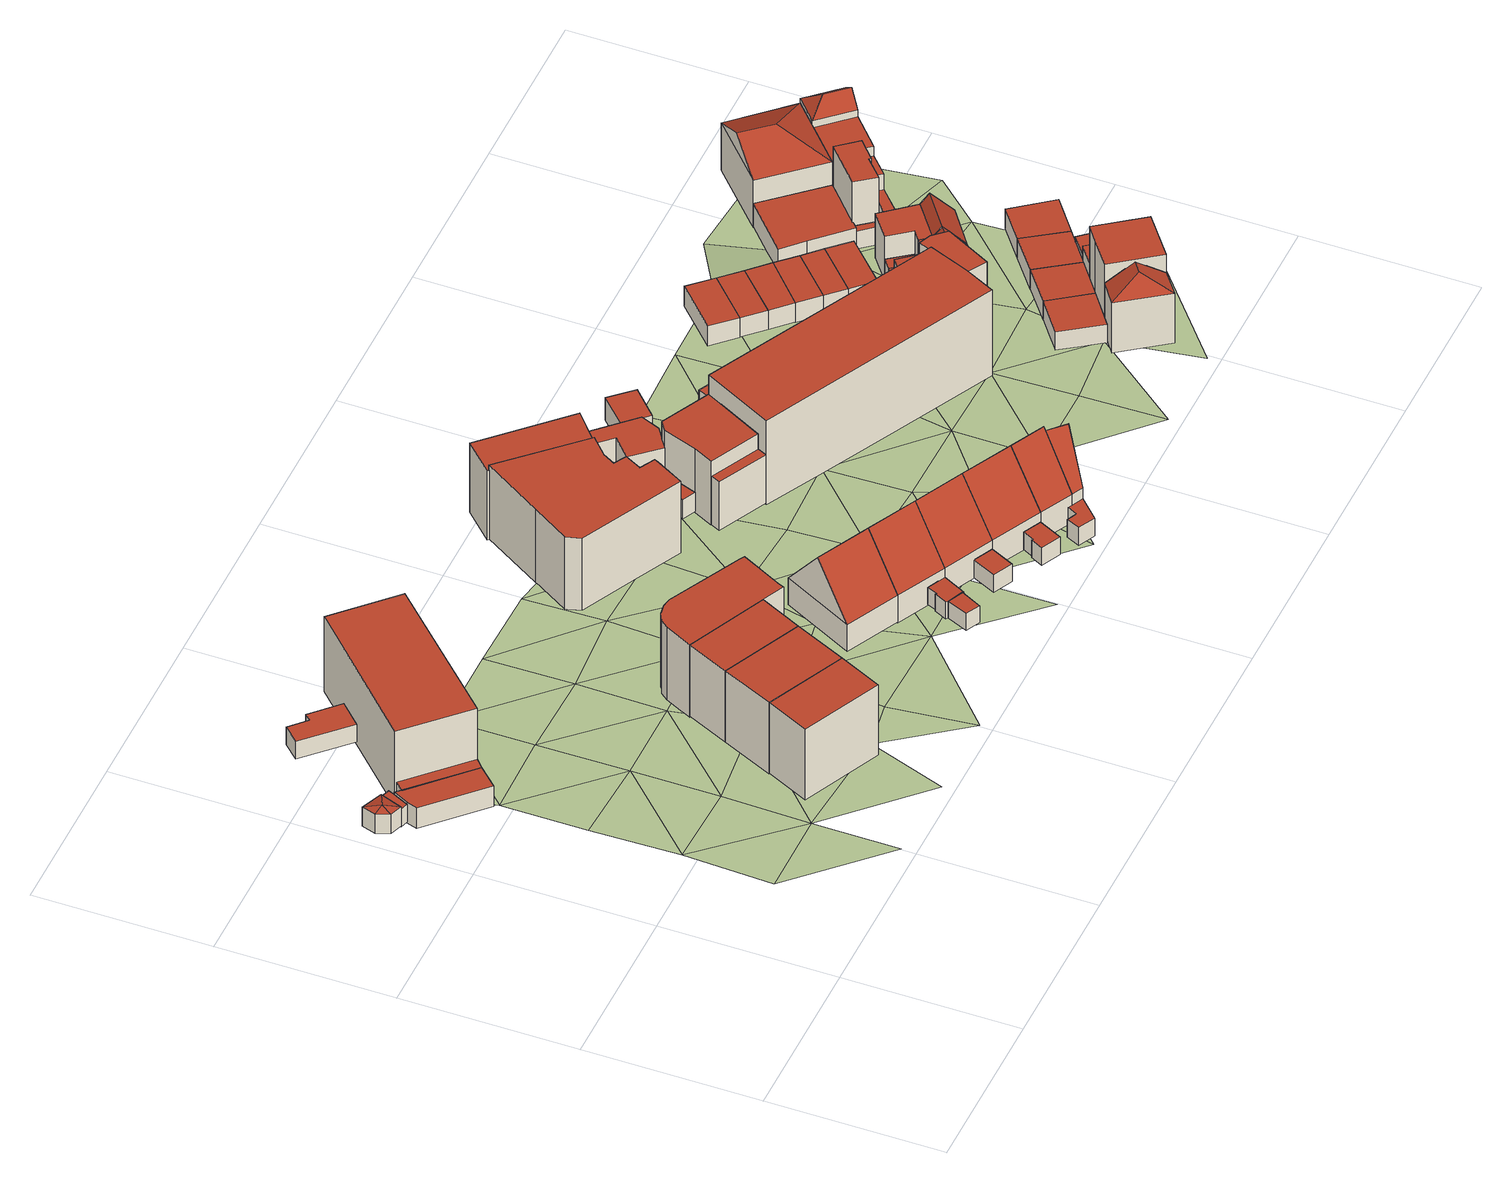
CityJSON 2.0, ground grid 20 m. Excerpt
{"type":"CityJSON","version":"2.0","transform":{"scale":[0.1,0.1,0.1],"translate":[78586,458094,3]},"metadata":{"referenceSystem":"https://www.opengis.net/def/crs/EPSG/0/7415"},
"CityObjects":{
"building1":{"type":"Building","children":["building1-1","building1-2","building1-3","building1-4","building1-5","building1-6"]},
"building1-1":{"type":"BuildingPart","attributes":{"roofType":"1000","RelativeEavesHeight":2.4,"RelativeRidgeHeight":2.4,"AbsoluteEavesHeight":6.86,"AbsoluteRidgeHeight":6.86},"parents":["building1"],"geometry":[{"type":"Solid","lod":"2","boundaries":[[[[0,1,2,3]],[[1,4,5,2]],[[4,6,7,5]],[[6,8,9,7]],[[8,10,11,9]],[[10,0,3,11]],[[10,8,6,4,1,0]],[[3,2,5,7,9,11]]]],"semantics":{"surfaces":[{"type":"WallSurface"},{"type":"RoofSurface","Direction":155.32,"Slope":90},{"type":"GroundSurface"}],"values":[[0,0,0,0,0,0,1,2]]}}]},
"building1-2":{"type":"BuildingPart","attributes":{"roofType":"1000","RelativeEavesHeight":10.19,"RelativeRidgeHeight":10.19,"AbsoluteEavesHeight":14.27,"AbsoluteRidgeHeight":14.27},"parents":["building1"],"geometry":[{"type":"Solid","lod":"2","boundaries":[[[[12,13,14,15]],[[13,16,17,14]],[[16,18,19,17]],[[18,12,15,19]],[[18,16,13,12]],[[15,14,17,19]]]],"semantics":{"surfaces":[{"type":"WallSurface"},{"type":"RoofSurface","Direction":0,"Slope":90},{"type":"GroundSurface"}],"values":[[0,0,0,0,1,2]]}}]},
"building1-3":{"type":"BuildingPart","attributes":{"roofType":"1070","RelativeEavesHeight":2.57,"RelativeRidgeHeight":3.01,"AbsoluteEavesHeight":7.41,"AbsoluteRidgeHeight":7.85},"parents":["building1"],"geometry":[{"type":"Solid","lod":"2","boundaries":[[[[20,21,22,23]],[[21,24,25,22]],[[24,26,27,25]],[[26,28,29,27]],[[28,20,23,29]],[[21,20,30]],[[24,21,30]],[[26,24,30]],[[28,26,30]],[[20,28,30]],[[23,22,25,27,29]]]],"semantics":{"surfaces":[{"type":"WallSurface"},{"type":"RoofSurface","Direction":198.04,"Slope":72.34},{"type":"RoofSurface","Direction":246.57,"Slope":67.33},{"type":"RoofSurface","Direction":289.23,"Slope":70.92},{"type":"RoofSurface","Direction":20.93,"Slope":73.2},{"type":"RoofSurface","Direction":110.12,"Slope":71.94},{"type":"GroundSurface"}],"values":[[0,0,0,0,0,1,2,3,4,5,6]]}}]},
"building1-4":{"type":"BuildingPart","attributes":{"roofType":"1000","RelativeEavesHeight":2.36,"RelativeRidgeHeight":2.36,"AbsoluteEavesHeight":7.11,"AbsoluteRidgeHeight":7.11},"parents":["building1"],"geometry":[{"type":"Solid","lod":"2","boundaries":[[[[31,32,33,34]],[[32,35,36,33]],[[35,37,38,36]],[[37,39,40,38]],[[39,31,34,40]],[[39,37,35,32,31]],[[34,33,36,38,40]]]],"semantics":{"surfaces":[{"type":"WallSurface"},{"type":"RoofSurface","Direction":0,"Slope":90},{"type":"GroundSurface"}],"values":[[0,0,0,0,0,1,2]]}}]},
"building1-5":{"type":"BuildingPart","attributes":{"roofType":"1000","RelativeEavesHeight":2.87,"RelativeRidgeHeight":2.87,"AbsoluteEavesHeight":7.41,"AbsoluteRidgeHeight":7.41},"parents":["building1"],"geometry":[{"type":"Solid","lod":"2","boundaries":[[[[41,42,43,44]],[[42,45,46,43]],[[45,47,48,46]],[[47,41,44,48]],[[47,45,42,41]],[[44,43,46,48]]]],"semantics":{"surfaces":[{"type":"WallSurface"},{"type":"RoofSurface","Direction":0,"Slope":90},{"type":"GroundSurface"}],"values":[[0,0,0,0,1,2]]}}]},
"building1-6":{"type":"BuildingPart","attributes":{"roofType":"1000","RelativeEavesHeight":2.84,"RelativeRidgeHeight":2.84,"AbsoluteEavesHeight":7.41,"AbsoluteRidgeHeight":7.41},"parents":["building1"],"geometry":[{"type":"Solid","lod":"2","boundaries":[[[[49,50,51,52]],[[50,53,54,51]],[[53,55,56,54]],[[55,47,57,56]],[[47,49,52,57]],[[47,55,53,50,49]],[[52,51,54,56,57]]]],"semantics":{"surfaces":[{"type":"WallSurface"},{"type":"RoofSurface","Direction":0,"Slope":90},{"type":"GroundSurface"}],"values":[[0,0,0,0,0,1,2]]}}]},
"building2":{"type":"Building","attributes":{"roofType":"1000","RelativeEavesHeight":9.61,"RelativeRidgeHeight":9.61,"AbsoluteEavesHeight":13.99,"AbsoluteRidgeHeight":13.99},"geometry":[{"type":"Solid","lod":"2","boundaries":[[[[58,59,60,61]],[[59,62,63,60]],[[62,64,65,63]],[[64,58,61,65]],[[64,62,59,58]],[[61,60,63,65]]]],"semantics":{"surfaces":[{"type":"WallSurface"},{"type":"RoofSurface","Direction":0,"Slope":90},{"type":"GroundSurface"}],"values":[[0,0,0,0,1,2]]}}]},
"building3":{"type":"Building","attributes":{"roofType":"1000","RelativeEavesHeight":9.65,"RelativeRidgeHeight":9.65,"AbsoluteEavesHeight":13.99,"AbsoluteRidgeHeight":13.99},"geometry":[{"type":"Solid","lod":"2","boundaries":[[[[64,62,66,67]],[[62,68,69,66]],[[68,70,71,69]],[[70,64,67,71]],[[70,68,62,64]],[[67,66,69,71]]]],"semantics":{"surfaces":[{"type":"WallSurface"},{"type":"RoofSurface","Direction":0,"Slope":90},{"type":"GroundSurface"}],"values":[[0,0,0,0,1,2]]}}]},
"building4":{"type":"Building","attributes":{"roofType":"1000","RelativeEavesHeight":9.74,"RelativeRidgeHeight":9.74,"AbsoluteEavesHeight":13.99,"AbsoluteRidgeHeight":13.99},"geometry":[{"type":"Solid","lod":"2","boundaries":[[[[70,68,69,71]],[[68,72,73,69]],[[72,74,75,73]],[[74,70,71,75]],[[74,72,68,70]],[[71,69,73,75]]]],"semantics":{"surfaces":[{"type":"WallSurface"},{"type":"RoofSurface","Direction":0,"Slope":90},{"type":"GroundSurface"}],"values":[[0,0,0,0,1,2]]}}]},
"building5":{"type":"Building","attributes":{"roofType":"1000","RelativeEavesHeight":9.88,"RelativeRidgeHeight":9.88,"AbsoluteEavesHeight":13.99,"AbsoluteRidgeHeight":13.99},"geometry":[{"type":"Solid","lod":"2","boundaries":[[[[76,77,78,79]],[[77,74,80,78]],[[74,72,81,80]],[[72,82,83,81]],[[82,84,85,83]],[[84,86,87,85]],[[86,88,89,87]],[[88,90,91,89]],[[90,92,93,91]],[[92,94,95,93]],[[94,76,79,95]],[[94,92,90,88,86,84,82,72,74,77,76]],[[79,78,80,81,83,85,87,89,91,93,95]]]],"semantics":{"surfaces":[{"type":"WallSurface"},{"type":"RoofSurface","Direction":0,"Slope":90},{"type":"GroundSurface"}],"values":[[0,0,0,0,0,0,0,0,0,0,0,1,2]]}}]},
"building6":{"type":"Building","attributes":{"roofType":"1030","RelativeEavesHeight":3.64,"RelativeRidgeHeight":9.57,"AbsoluteEavesHeight":7.64,"AbsoluteRidgeHeight":13.56},"geometry":[{"type":"Solid","lod":"2","boundaries":[[[[96,97,98,99]],[[97,100,101,98]],[[100,102,103,101]],[[102,96,99,103]],[[100,97,104]],[[96,102,105]],[[97,96,105,104]],[[102,100,104,105]],[[99,98,101,103]]]],"semantics":{"surfaces":[{"type":"WallSurface"},{"type":"RoofSurface","Direction":206.89,"Slope":37.78},{"type":"RoofSurface","Direction":26.82,"Slope":37.78},{"type":"GroundSurface"}],"values":[[0,0,0,0,0,0,1,2,3]]}}]},
"building7":{"type":"Building","children":["building7-1","building7-2","building7-3"]},
"building7-1":{"type":"BuildingPart","attributes":{"roofType":"1030","RelativeEavesHeight":3.71,"RelativeRidgeHeight":9.63,"AbsoluteEavesHeight":7.64,"AbsoluteRidgeHeight":13.56},"parents":["building7"],"geometry":[{"type":"Solid","lod":"2","boundaries":[[[[106,96,107,108]],[[96,102,109,107]],[[102,110,111,109]],[[110,106,108,111]],[[102,96,105]],[[106,110,112]],[[96,106,112,105]],[[110,102,105,112]],[[108,107,109,111]]]],"semantics":{"surfaces":[{"type":"WallSurface"},{"type":"RoofSurface","Direction":206.89,"Slope":37.84},{"type":"RoofSurface","Direction":26.81,"Slope":37.84},{"type":"GroundSurface"}],"values":[[0,0,0,0,0,0,1,2,3]]}}]},
"building7-2":{"type":"BuildingPart","attributes":{"roofType":"1000","RelativeEavesHeight":2.31,"RelativeRidgeHeight":2.31,"AbsoluteEavesHeight":6.4,"AbsoluteRidgeHeight":6.4},"parents":["building7"],"geometry":[{"type":"Solid","lod":"2","boundaries":[[[[113,114,115,116]],[[114,117,118,115]],[[117,119,120,118]],[[119,121,122,120]],[[121,123,124,122]],[[123,125,126,124]],[[125,113,116,126]],[[125,123,121,119,117,114,113]],[[116,115,118,120,122,124,126]]]],"semantics":{"surfaces":[{"type":"WallSurface"},{"type":"RoofSurface","Direction":0,"Slope":90},{"type":"GroundSurface"}],"values":[[0,0,0,0,0,0,0,1,2]]}}]},
"building7-3":{"type":"BuildingPart","attributes":{"roofType":"1000","RelativeEavesHeight":2.27,"RelativeRidgeHeight":2.27,"AbsoluteEavesHeight":6.37,"AbsoluteRidgeHeight":6.37},"parents":["building7"],"geometry":[{"type":"Solid","lod":"2","boundaries":[[[[127,128,129,130]],[[128,131,132,129]],[[131,117,118,132]],[[117,127,130,118]],[[117,131,128,127]],[[130,129,132,118]]]],"semantics":{"surfaces":[{"type":"WallSurface"},{"type":"RoofSurface","Direction":0,"Slope":90},{"type":"GroundSurface"}],"values":[[0,0,0,0,1,2]]}}]},
"building8":{"type":"Building","children":["building8-1","building8-2"]},
"building8-1":{"type":"BuildingPart","attributes":{"roofType":"1000","RelativeEavesHeight":3,"RelativeRidgeHeight":3,"AbsoluteEavesHeight":7.02,"AbsoluteRidgeHeight":7.02},"parents":["building8"],"geometry":[{"type":"Solid","lod":"2","boundaries":[[[[133,134,135,136]],[[134,137,138,135]],[[137,139,140,138]],[[139,141,142,140]],[[141,143,144,142]],[[143,133,136,144]],[[143,141,139,137,134,133]],[[136,135,138,140,142,144]]]],"semantics":{"surfaces":[{"type":"WallSurface"},{"type":"RoofSurface","Direction":0,"Slope":90},{"type":"GroundSurface"}],"values":[[0,0,0,0,0,0,1,2]]}}]},
"building8-2":{"type":"BuildingPart","attributes":{"roofType":"1000","RelativeEavesHeight":10.02,"RelativeRidgeHeight":10.02,"AbsoluteEavesHeight":13.62,"AbsoluteRidgeHeight":13.62},"parents":["building8"],"geometry":[{"type":"Solid","lod":"2","boundaries":[[[[145,146,147,148]],[[146,149,150,147]],[[149,151,152,150]],[[151,153,154,152]],[[153,155,156,154]],[[155,157,158,156]],[[157,159,160,158]],[[159,161,162,160]],[[161,163,164,162]],[[163,165,166,164]],[[165,167,168,166]],[[167,145,148,168]],[[167,165,163,161,159,157,155,153,151,149,146,145]],[[148,147,150,152,154,156,158,160,162,164,166,168]]]],"semantics":{"surfaces":[{"type":"WallSurface"},{"type":"RoofSurface","Direction":180,"Slope":90},{"type":"GroundSurface"}],"values":[[0,0,0,0,0,0,0,0,0,0,0,0,1,2]]}}]},
"building9":{"type":"Building","children":["building9-1","building9-2"]},
"building9-1":{"type":"BuildingPart","attributes":{"roofType":"1000","RelativeEavesHeight":2.36,"RelativeRidgeHeight":2.36,"AbsoluteEavesHeight":6.38,"AbsoluteRidgeHeight":6.38},"parents":["building9"],"geometry":[{"type":"Solid","lod":"2","boundaries":[[[[169,170,171,172]],[[170,173,174,171]],[[173,175,176,174]],[[175,169,172,176]],[[175,173,170,169]],[[172,171,174,176]]]],"semantics":{"surfaces":[{"type":"WallSurface"},{"type":"RoofSurface","Direction":0,"Slope":90},{"type":"GroundSurface"}],"values":[[0,0,0,0,1,2]]}}]},
"building9-2":{"type":"BuildingPart","attributes":{"roofType":"1030","RelativeEavesHeight":3.75,"RelativeRidgeHeight":9.67,"AbsoluteEavesHeight":7.64,"AbsoluteRidgeHeight":13.56},"parents":["building9"],"geometry":[{"type":"Solid","lod":"2","boundaries":[[[[110,177,178,111]],[[177,179,180,178]],[[179,106,108,180]],[[106,110,111,108]],[[179,177,181]],[[110,106,112]],[[177,110,112,181]],[[106,179,181,112]],[[111,178,180,108]]]],"semantics":{"surfaces":[{"type":"WallSurface"},{"type":"RoofSurface","Direction":26.54,"Slope":37.71},{"type":"RoofSurface","Direction":206.11,"Slope":37.69},{"type":"GroundSurface"}],"values":[[0,0,0,0,0,0,1,2,3]]}}]},
"building10":{"type":"Building","children":["building10-1","building10-2"]},
"building10-1":{"type":"BuildingPart","attributes":{"roofType":"1000","RelativeEavesHeight":2.38,"RelativeRidgeHeight":2.38,"AbsoluteEavesHeight":6.28,"AbsoluteRidgeHeight":6.28},"parents":["building10"],"geometry":[{"type":"Solid","lod":"2","boundaries":[[[[182,183,184,185]],[[183,186,187,184]],[[186,188,189,187]],[[188,190,191,189]],[[190,192,193,191]],[[192,182,185,193]],[[192,190,188,186,183,182]],[[185,184,187,189,191,193]]]],"semantics":{"surfaces":[{"type":"WallSurface"},{"type":"RoofSurface","Direction":0,"Slope":90},{"type":"GroundSurface"}],"values":[[0,0,0,0,0,0,1,2]]}}]},
"building10-2":{"type":"BuildingPart","attributes":{"roofType":"1030","RelativeEavesHeight":3.79,"RelativeRidgeHeight":9.72,"AbsoluteEavesHeight":7.64,"AbsoluteRidgeHeight":13.56},"parents":["building10"],"geometry":[{"type":"Solid","lod":"2","boundaries":[[[[194,179,195,196]],[[179,177,197,195]],[[177,198,199,197]],[[198,194,196,199]],[[177,179,181]],[[194,198,200]],[[179,194,200,181]],[[198,177,181,200]],[[196,195,197,199]]]],"semantics":{"surfaces":[{"type":"WallSurface"},{"type":"RoofSurface","Direction":206.89,"Slope":37.73},{"type":"RoofSurface","Direction":26.87,"Slope":37.62},{"type":"GroundSurface"}],"values":[[0,0,0,0,0,0,1,2,3]]}}]},
"building11":{"type":"Building","children":["building11-1","building11-2"]},
"building11-1":{"type":"BuildingPart","attributes":{"roofType":"1000","RelativeEavesHeight":6.39,"RelativeRidgeHeight":6.39,"AbsoluteEavesHeight":10.07,"AbsoluteRidgeHeight":10.07},"parents":["building11"],"geometry":[{"type":"Solid","lod":"2","boundaries":[[[[201,202,203,204]],[[202,205,206,203]],[[205,207,208,206]],[[207,209,210,208]],[[209,211,212,210]],[[211,213,214,212]],[[213,201,204,214]],[[213,211,209,207,205,202,201]],[[204,203,206,208,210,212,214]]]],"semantics":{"surfaces":[{"type":"WallSurface"},{"type":"RoofSurface","Direction":0,"Slope":90},{"type":"GroundSurface"}],"values":[[0,0,0,0,0,0,0,1,2]]}}]},
"building11-2":{"type":"BuildingPart","attributes":{"roofType":"1000","RelativeEavesHeight":9.42,"RelativeRidgeHeight":9.42,"AbsoluteEavesHeight":12.87,"AbsoluteRidgeHeight":12.87},"parents":["building11"],"geometry":[{"type":"Solid","lod":"2","boundaries":[[[[215,216,217,218]],[[216,219,220,217]],[[219,221,222,220]],[[221,215,218,222]],[[221,219,216,215]],[[218,217,220,222]]]],"semantics":{"surfaces":[{"type":"WallSurface"},{"type":"RoofSurface","Direction":0,"Slope":90},{"type":"GroundSurface"}],"values":[[0,0,0,0,1,2]]}}]},
"building12":{"type":"Building","children":["building12-1","building12-2","building12-3"]},
"building12-1":{"type":"BuildingPart","attributes":{"roofType":"1030","RelativeEavesHeight":3.9,"RelativeRidgeHeight":9.32,"AbsoluteEavesHeight":7.64,"AbsoluteRidgeHeight":13.06},"parents":["building12"],"geometry":[{"type":"Solid","lod":"2","boundaries":[[[[223,224,225,226]],[[224,227,228,225]],[[227,229,230,228]],[[229,223,226,230]],[[227,224,231]],[[223,229,232]],[[224,223,232,231]],[[229,227,231,232]],[[226,225,228,230]]]],"semantics":{"surfaces":[{"type":"WallSurface"},{"type":"RoofSurface","Direction":43.74,"Slope":37.12},{"type":"RoofSurface","Direction":215.82,"Slope":37.32},{"type":"GroundSurface"}],"values":[[0,0,0,0,0,0,1,2,3]]}}]},
"building12-2":{"type":"BuildingPart","attributes":{"roofType":"1030","RelativeEavesHeight":3.86,"RelativeRidgeHeight":9.78,"AbsoluteEavesHeight":7.64,"AbsoluteRidgeHeight":13.56},"parents":["building12"],"geometry":[{"type":"Solid","lod":"2","boundaries":[[[[229,194,196,233]],[[194,198,199,196]],[[198,234,235,199]],[[234,229,233,235]],[[198,194,200]],[[229,234,236]],[[194,229,236,200]],[[234,198,200,236]],[[233,196,199,235]]]],"semantics":{"surfaces":[{"type":"WallSurface"},{"type":"RoofSurface","Direction":206.83,"Slope":37.69},{"type":"RoofSurface","Direction":26.79,"Slope":37.69},{"type":"GroundSurface"}],"values":[[0,0,0,0,0,0,1,2,3]]}}]},
"building12-3":{"type":"BuildingPart","attributes":{"roofType":"1000","RelativeEavesHeight":2.37,"RelativeRidgeHeight":2.37,"AbsoluteEavesHeight":6.19,"AbsoluteRidgeHeight":6.19},"parents":["building12"],"geometry":[{"type":"Solid","lod":"2","boundaries":[[[[237,238,239,240]],[[238,241,242,239]],[[241,243,244,242]],[[243,245,246,244]],[[245,247,248,246]],[[247,237,240,248]],[[247,245,243,241,238,237]],[[240,239,242,244,246,248]]]],"semantics":{"surfaces":[{"type":"WallSurface"},{"type":"RoofSurface","Direction":0,"Slope":90},{"type":"GroundSurface"}],"values":[[0,0,0,0,0,0,1,2]]}}]},
"building13":{"type":"Building","attributes":{"roofType":"1000","RelativeEavesHeight":3.17,"RelativeRidgeHeight":3.17,"AbsoluteEavesHeight":6.84,"AbsoluteRidgeHeight":6.84},"geometry":[{"type":"Solid","lod":"2","boundaries":[[[[249,250,251,252]],[[250,253,254,251]],[[253,255,256,254]],[[255,249,252,256]],[[255,253,250,249]],[[252,251,254,256]]]],"semantics":{"surfaces":[{"type":"WallSurface"},{"type":"RoofSurface","Direction":0,"Slope":90},{"type":"GroundSurface"}],"values":[[0,0,0,0,1,2]]}}]},
"building14":{"type":"Building","children":["building14-1","building14-2","building14-3","building14-4","building14-5","building14-6","building14-7"]},
"building14-1":{"type":"BuildingPart","attributes":{"roofType":"1000","RelativeEavesHeight":11.57,"RelativeRidgeHeight":11.57,"AbsoluteEavesHeight":15.12,"AbsoluteRidgeHeight":15.12},"parents":["building14"],"geometry":[{"type":"Solid","lod":"2","boundaries":[[[[257,258,259,260]],[[258,261,262,259]],[[261,263,264,262]],[[263,265,266,264]],[[265,257,260,266]],[[265,263,261,258,257]],[[260,259,262,264,266]]]],"semantics":{"surfaces":[{"type":"WallSurface"},{"type":"RoofSurface","Direction":0,"Slope":90},{"type":"GroundSurface"}],"values":[[0,0,0,0,0,1,2]]}}]},
"building14-2":{"type":"BuildingPart","attributes":{"roofType":"1000","RelativeEavesHeight":8.57,"RelativeRidgeHeight":8.57,"AbsoluteEavesHeight":12.12,"AbsoluteRidgeHeight":12.12},"parents":["building14"],"geometry":[{"type":"Solid","lod":"2","boundaries":[[[[267,268,269,270]],[[268,271,272,269]],[[271,273,260,272]],[[273,274,266,260]],[[274,267,270,266]],[[274,273,271,268,267]],[[270,269,272,260,266]]]],"semantics":{"surfaces":[{"type":"WallSurface"},{"type":"RoofSurface","Direction":0,"Slope":90},{"type":"GroundSurface"}],"values":[[0,0,0,0,0,1,2]]}}]},
"building14-3":{"type":"BuildingPart","attributes":{"roofType":"1000","RelativeEavesHeight":11.29,"RelativeRidgeHeight":11.29,"AbsoluteEavesHeight":14.71,"AbsoluteRidgeHeight":14.71},"parents":["building14"],"geometry":[{"type":"Solid","lod":"2","boundaries":[[[[275,276,277,278]],[[276,279,280,277]],[[279,281,282,280]],[[281,283,284,282]],[[283,275,278,284]],[[283,281,279,276,275]],[[278,277,280,282,284]]]],"semantics":{"surfaces":[{"type":"WallSurface"},{"type":"RoofSurface","Direction":0,"Slope":90},{"type":"GroundSurface"}],"values":[[0,0,0,0,0,1,2]]}}]},
"building14-4":{"type":"BuildingPart","attributes":{"roofType":"1000","RelativeEavesHeight":2.65,"RelativeRidgeHeight":2.65,"AbsoluteEavesHeight":6.62,"AbsoluteRidgeHeight":6.62},"parents":["building14"],"geometry":[{"type":"Solid","lod":"2","boundaries":[[[[285,286,287,288]],[[286,289,290,287]],[[289,291,292,290]],[[291,293,294,292]],[[293,295,296,294]],[[295,285,288,296]],[[295,293,291,289,286,285]],[[288,287,290,292,294,296]]]],"semantics":{"surfaces":[{"type":"WallSurface"},{"type":"RoofSurface","Direction":0,"Slope":90},{"type":"GroundSurface"}],"values":[[0,0,0,0,0,0,1,2]]}}]},
"building14-5":{"type":"BuildingPart","attributes":{"roofType":"1000","RelativeEavesHeight":8.67,"RelativeRidgeHeight":8.67,"AbsoluteEavesHeight":12.52,"AbsoluteRidgeHeight":12.52},"parents":["building14"],"geometry":[{"type":"Solid","lod":"2","boundaries":[[[[297,298,299,300]],[[298,301,302,299]],[[301,303,304,302]],[[303,305,306,304]],[[305,307,308,306]],[[307,297,300,308]],[[307,305,303,301,298,297]],[[300,299,302,304,306,308]]]],"semantics":{"surfaces":[{"type":"WallSurface"},{"type":"RoofSurface","Direction":0,"Slope":90},{"type":"GroundSurface"}],"values":[[0,0,0,0,0,0,1,2]]}}]},
"building14-6":{"type":"BuildingPart","attributes":{"roofType":"1000","RelativeEavesHeight":2.85,"RelativeRidgeHeight":2.85,"AbsoluteEavesHeight":6.62,"AbsoluteRidgeHeight":6.62},"parents":["building14"],"geometry":[{"type":"Solid","lod":"2","boundaries":[[[[309,310,311,312]],[[310,313,300,311]],[[313,314,308,300]],[[314,309,312,308]],[[314,313,310,309]],[[312,311,300,308]]]],"semantics":{"surfaces":[{"type":"WallSurface"},{"type":"RoofSurface","Direction":0,"Slope":90},{"type":"GroundSurface"}],"values":[[0,0,0,0,1,2]]}}]},
"building14-7":{"type":"BuildingPart","attributes":{"roofType":"1000","RelativeEavesHeight":6.59,"RelativeRidgeHeight":6.59,"AbsoluteEavesHeight":10.52,"AbsoluteRidgeHeight":10.52},"parents":["building14"],"geometry":[{"type":"Solid","lod":"2","boundaries":[[[[315,316,317,318]],[[316,319,320,317]],[[319,321,322,320]],[[321,315,318,322]],[[321,319,316,315]],[[318,317,320,322]]]],"semantics":{"surfaces":[{"type":"WallSurface"},{"type":"RoofSurface","Direction":0,"Slope":90},{"type":"GroundSurface"}],"values":[[0,0,0,0,1,2]]}}]},
"building15":{"type":"Building","attributes":{"roofType":"1000","RelativeEavesHeight":2.64,"RelativeRidgeHeight":2.64,"AbsoluteEavesHeight":6.28,"AbsoluteRidgeHeight":6.28},"geometry":[{"type":"Solid","lod":"2","boundaries":[[[[323,324,325,326]],[[324,327,328,325]],[[327,329,330,328]],[[329,323,326,330]],[[329,327,324,323]],[[326,325,328,330]]]],"semantics":{"surfaces":[{"type":"WallSurface"},{"type":"RoofSurface","Direction":0,"Slope":90},{"type":"GroundSurface"}],"values":[[0,0,0,0,1,2]]}}]},
"building16":{"type":"Building","attributes":{"roofType":"1000","RelativeEavesHeight":2.56,"RelativeRidgeHeight":2.56,"AbsoluteEavesHeight":6.28,"AbsoluteRidgeHeight":6.28},"geometry":[{"type":"Solid","lod":"2","boundaries":[[[[331,323,332,333]],[[323,329,334,332]],[[329,335,336,334]],[[335,331,333,336]],[[335,329,323,331]],[[333,332,334,336]]]],"semantics":{"surfaces":[{"type":"WallSurface"},{"type":"RoofSurface","Direction":0,"Slope":90},{"type":"GroundSurface"}],"values":[[0,0,0,0,1,2]]}}]},
"building17":{"type":"Building","attributes":{"roofType":"1000","RelativeEavesHeight":2.51,"RelativeRidgeHeight":2.51,"AbsoluteEavesHeight":6.03,"AbsoluteRidgeHeight":6.03},"geometry":[{"type":"Solid","lod":"2","boundaries":[[[[337,338,339,340]],[[338,341,342,339]],[[341,343,344,342]],[[343,337,340,344]],[[343,341,338,337]],[[340,339,342,344]]]],"semantics":{"surfaces":[{"type":"WallSurface"},{"type":"RoofSurface","Direction":0,"Slope":90},{"type":"GroundSurface"}],"values":[[0,0,0,0,1,2]]}}]},
"building18":{"type":"Building","attributes":{"roofType":"1000","RelativeEavesHeight":2.58,"RelativeRidgeHeight":2.58,"AbsoluteEavesHeight":6.28,"AbsoluteRidgeHeight":6.28},"geometry":[{"type":"Solid","lod":"2","boundaries":[[[[345,331,333,346]],[[331,335,336,333]],[[335,347,348,336]],[[347,345,346,348]],[[347,335,331,345]],[[346,333,336,348]]]],"semantics":{"surfaces":[{"type":"WallSurface"},{"type":"RoofSurface","Direction":0,"Slope":90},{"type":"GroundSurface"}],"values":[[0,0,0,0,1,2]]}}]},
"building19":{"type":"Building","attributes":{"roofType":"1000","RelativeEavesHeight":2.63,"RelativeRidgeHeight":2.63,"AbsoluteEavesHeight":6.28,"AbsoluteRidgeHeight":6.28},"geometry":[{"type":"Solid","lod":"2","boundaries":[[[[349,345,350,351]],[[345,347,352,350]],[[347,353,354,352]],[[353,349,351,354]],[[353,347,345,349]],[[351,350,352,354]]]],"semantics":{"surfaces":[{"type":"WallSurface"},{"type":"RoofSurface","Direction":0,"Slope":90},{"type":"GroundSurface"}],"values":[[0,0,0,0,1,2]]}}]},
"building20":{"type":"Building","attributes":{"roofType":"1000","RelativeEavesHeight":2.71,"RelativeRidgeHeight":2.71,"AbsoluteEavesHeight":6.28,"AbsoluteRidgeHeight":6.28},"geometry":[{"type":"Solid","lod":"2","boundaries":[[[[355,349,351,356]],[[349,353,354,351]],[[353,357,358,354]],[[357,355,356,358]],[[357,353,349,355]],[[356,351,354,358]]]],"semantics":{"surfaces":[{"type":"WallSurface"},{"type":"RoofSurface","Direction":0,"Slope":90},{"type":"GroundSurface"}],"values":[[0,0,0,0,1,2]]}}]},
"building21":{"type":"Building","children":["building21-1","building21-2","building21-3"]},
"building21-1":{"type":"BuildingPart","attributes":{"roofType":"1000","RelativeEavesHeight":6.08,"RelativeRidgeHeight":6.08,"AbsoluteEavesHeight":9.43,"AbsoluteRidgeHeight":9.43},"parents":["building21"],"geometry":[{"type":"Solid","lod":"2","boundaries":[[[[359,360,361,362]],[[360,363,364,361]],[[363,365,366,364]],[[365,367,368,366]],[[367,369,370,368]],[[369,359,362,370]],[[369,367,365,363,360,359]],[[362,361,364,366,368,370]]]],"semantics":{"surfaces":[{"type":"WallSurface"},{"type":"RoofSurface","Direction":0,"Slope":90},{"type":"GroundSurface"}],"values":[[0,0,0,0,0,0,1,2]]}}]},
"building21-2":{"type":"BuildingPart","attributes":{"roofType":"1030","RelativeEavesHeight":5.15,"RelativeRidgeHeight":7.29,"AbsoluteEavesHeight":8.49,"AbsoluteRidgeHeight":10.64},"parents":["building21"],"geometry":[{"type":"Solid","lod":"2","boundaries":[[[[365,363,364,366]],[[363,371,372,364]],[[371,373,374,372]],[[373,365,366,374]],[[371,363,375]],[[365,373,376]],[[363,365,376,375]],[[373,371,375,376]],[[366,364,372,374]]]],"semantics":{"surfaces":[{"type":"WallSurface"},{"type":"RoofSurface","Direction":321.86,"Slope":39.83},{"type":"RoofSurface","Direction":141.36,"Slope":40.23},{"type":"GroundSurface"}],"values":[[0,0,0,0,0,0,1,2,3]]}}]},
"building21-3":{"type":"BuildingPart","attributes":{"roofType":"1000","RelativeEavesHeight":2.97,"RelativeRidgeHeight":2.97,"AbsoluteEavesHeight":6.33,"AbsoluteRidgeHeight":6.33},"parents":["building21"],"geometry":[{"type":"Solid","lod":"2","boundaries":[[[[377,378,379,380]],[[378,381,382,379]],[[381,383,384,382]],[[383,377,380,384]],[[383,381,378,377]],[[380,379,382,384]]]],"semantics":{"surfaces":[{"type":"WallSurface"},{"type":"RoofSurface","Direction":0,"Slope":90},{"type":"GroundSurface"}],"values":[[0,0,0,0,1,2]]}}]},
"building22":{"type":"Building","attributes":{"roofType":"1000","RelativeEavesHeight":2.8,"RelativeRidgeHeight":2.8,"AbsoluteEavesHeight":6.28,"AbsoluteRidgeHeight":6.28},"geometry":[{"type":"Solid","lod":"2","boundaries":[[[[385,355,386,387]],[[355,357,388,386]],[[357,389,390,388]],[[389,385,387,390]],[[389,357,355,385]],[[387,386,388,390]]]],"semantics":{"surfaces":[{"type":"WallSurface"},{"type":"RoofSurface","Direction":0,"Slope":90},{"type":"GroundSurface"}],"values":[[0,0,0,0,1,2]]}}]},
"building23":{"type":"Building","attributes":{"roofType":"1000","RelativeEavesHeight":2.63,"RelativeRidgeHeight":2.63,"AbsoluteEavesHeight":6.03,"AbsoluteRidgeHeight":6.03},"geometry":[{"type":"Solid","lod":"2","boundaries":[[[[391,337,392,393]],[[337,343,394,392]],[[343,395,396,394]],[[395,391,393,396]],[[395,343,337,391]],[[393,392,394,396]]]],"semantics":{"surfaces":[{"type":"WallSurface"},{"type":"RoofSurface","Direction":0,"Slope":90},{"type":"GroundSurface"}],"values":[[0,0,0,0,1,2]]}}]},
"building24":{"type":"Building","children":["building24-1","building24-2","building24-3","building24-4"]},
"building24-1":{"type":"BuildingPart","attributes":{"roofType":"1130","RelativeEavesHeight":6.74,"RelativeRidgeHeight":8.94,"AbsoluteEavesHeight":10.46,"AbsoluteRidgeHeight":12.65},"parents":["building24"],"geometry":[{"type":"Solid","lod":"2","boundaries":[[[[397,398,399,400]],[[398,401,402,399]],[[401,403,404,402]],[[403,397,400,404]],[[401,398,405]],[[397,403,406]],[[398,397,406,405]],[[403,401,405,406]],[[400,399,402,404]]]],"semantics":{"surfaces":[{"type":"WallSurface"},{"type":"RoofSurface","Direction":234.4,"Slope":35.98},{"type":"RoofSurface","Direction":142.5,"Slope":55.71},{"type":"RoofSurface","Direction":323.41,"Slope":55.71},{"type":"GroundSurface"}],"values":[[0,0,0,0,1,0,2,3,4]]}}]},
"building24-2":{"type":"BuildingPart","attributes":{"roofType":"1000","RelativeEavesHeight":4.38,"RelativeRidgeHeight":4.38,"AbsoluteEavesHeight":7.86,"AbsoluteRidgeHeight":7.86},"parents":["building24"],"geometry":[{"type":"Solid","lod":"2","boundaries":[[[[407,408,409,410]],[[408,411,412,409]],[[411,413,414,412]],[[413,415,416,414]],[[415,407,410,416]],[[415,413,411,408,407]],[[410,409,412,414,416]]]],"semantics":{"surfaces":[{"type":"WallSurface"},{"type":"RoofSurface","Direction":0,"Slope":90},{"type":"GroundSurface"}],"values":[[0,0,0,0,0,1,2]]}}]},
"building24-3":{"type":"BuildingPart","attributes":{"roofType":"1000","RelativeEavesHeight":3.29,"RelativeRidgeHeight":3.29,"AbsoluteEavesHeight":6.69,"AbsoluteRidgeHeight":6.69},"parents":["building24"],"geometry":[{"type":"Solid","lod":"2","boundaries":[[[[417,418,419,420]],[[418,421,422,419]],[[421,423,424,422]],[[423,425,426,424]],[[425,427,428,426]],[[427,417,420,428]],[[427,425,423,421,418,417]],[[420,419,422,424,426,428]]]],"semantics":{"surfaces":[{"type":"WallSurface"},{"type":"RoofSurface","Direction":0,"Slope":90},{"type":"GroundSurface"}],"values":[[0,0,0,0,0,0,1,2]]}}]},
"building24-4":{"type":"BuildingPart","attributes":{"roofType":"1000","RelativeEavesHeight":9.4,"RelativeRidgeHeight":9.4,"AbsoluteEavesHeight":12.96,"AbsoluteRidgeHeight":12.96},"parents":["building24"],"geometry":[{"type":"Solid","lod":"2","boundaries":[[[[429,430,431,432]],[[430,433,434,431]],[[433,435,436,434]],[[435,437,438,436]],[[437,429,432,438]],[[437,435,433,430,429]],[[432,431,434,436,438]]]],"semantics":{"surfaces":[{"type":"WallSurface"},{"type":"RoofSurface","Direction":0,"Slope":90},{"type":"GroundSurface"}],"values":[[0,0,0,0,0,1,2]]}}]},
"building25":{"type":"Building","children":["building25-1","building25-2","building25-3"]},
"building25-1":{"type":"BuildingPart","attributes":{"roofType":"1000","RelativeEavesHeight":2.97,"RelativeRidgeHeight":2.97,"AbsoluteEavesHeight":6.33,"AbsoluteRidgeHeight":6.33},"parents":["building25"],"geometry":[{"type":"Solid","lod":"2","boundaries":[[[[377,439,440,380]],[[439,441,442,440]],[[441,378,379,442]],[[378,377,380,379]],[[378,441,439,377]],[[380,440,442,379]]]],"semantics":{"surfaces":[{"type":"WallSurface"},{"type":"RoofSurface","Direction":0,"Slope":90},{"type":"GroundSurface"}],"values":[[0,0,0,0,1,2]]}}]},
"building25-2":{"type":"BuildingPart","attributes":{"roofType":"1030","RelativeEavesHeight":5.2,"RelativeRidgeHeight":7.34,"AbsoluteEavesHeight":8.49,"AbsoluteRidgeHeight":10.64},"parents":["building25"],"geometry":[{"type":"Solid","lod":"2","boundaries":[[[[443,371,372,444]],[[371,363,364,372]],[[363,445,446,364]],[[445,443,444,446]],[[363,371,375]],[[443,445,447]],[[371,443,447,375]],[[445,363,375,447]],[[444,372,364,446]]]],"semantics":{"surfaces":[{"type":"WallSurface"},{"type":"RoofSurface","Direction":143,"Slope":40.3},{"type":"RoofSurface","Direction":322.42,"Slope":39.8},{"type":"GroundSurface"}],"values":[[0,0,0,0,0,0,1,2,3]]}}]},
"building25-3":{"type":"BuildingPart","attributes":{"roofType":"1000","RelativeEavesHeight":6.08,"RelativeRidgeHeight":6.08,"AbsoluteEavesHeight":9.43,"AbsoluteRidgeHeight":9.43},"parents":["building25"],"geometry":[{"type":"Solid","lod":"2","boundaries":[[[[448,449,450,451]],[[449,452,453,450]],[[452,445,446,453]],[[445,363,364,446]],[[363,360,361,364]],[[360,448,451,361]],[[360,363,445,452,449,448]],[[451,450,453,446,364,361]]]],"semantics":{"surfaces":[{"type":"WallSurface"},{"type":"RoofSurface","Direction":0,"Slope":90},{"type":"GroundSurface"}],"values":[[0,0,0,0,0,0,1,2]]}}]},
"building26":{"type":"Building","attributes":{"roofType":"1000","RelativeEavesHeight":2.69,"RelativeRidgeHeight":2.69,"AbsoluteEavesHeight":6.03,"AbsoluteRidgeHeight":6.03},"geometry":[{"type":"Solid","lod":"2","boundaries":[[[[391,395,454,455]],[[395,456,457,454]],[[456,458,459,457]],[[458,391,455,459]],[[458,456,395,391]],[[455,454,457,459]]]],"semantics":{"surfaces":[{"type":"WallSurface"},{"type":"RoofSurface","Direction":0,"Slope":90},{"type":"GroundSurface"}],"values":[[0,0,0,0,1,2]]}}]},
"building27":{"type":"Building","attributes":{"roofType":"1000","RelativeEavesHeight":2.74,"RelativeRidgeHeight":2.74,"AbsoluteEavesHeight":6.03,"AbsoluteRidgeHeight":6.03},"geometry":[{"type":"Solid","lod":"2","boundaries":[[[[460,458,459,461]],[[458,456,457,459]],[[456,462,463,457]],[[462,460,461,463]],[[462,456,458,460]],[[461,459,457,463]]]],"semantics":{"surfaces":[{"type":"WallSurface"},{"type":"RoofSurface","Direction":0,"Slope":90},{"type":"GroundSurface"}],"values":[[0,0,0,0,1,2]]}}]},
"building28":{"type":"Building","children":["building28-1","building28-2"]},
"building28-1":{"type":"BuildingPart","attributes":{"roofType":"1000","RelativeEavesHeight":3.09,"RelativeRidgeHeight":3.09,"AbsoluteEavesHeight":6.38,"AbsoluteRidgeHeight":6.38},"parents":["building28"],"geometry":[{"type":"Solid","lod":"2","boundaries":[[[[464,465,466,467]],[[465,468,469,466]],[[468,470,471,469]],[[470,472,473,471]],[[472,464,467,473]],[[472,470,468,465,464]],[[467,466,469,471,473]]]],"semantics":{"surfaces":[{"type":"WallSurface"},{"type":"RoofSurface","Direction":0,"Slope":90},{"type":"GroundSurface"}],"values":[[0,0,0,0,0,1,2]]}}]},
"building28-2":{"type":"BuildingPart","attributes":{"roofType":"1130","RelativeEavesHeight":6.37,"RelativeRidgeHeight":8.87,"AbsoluteEavesHeight":9.48,"AbsoluteRidgeHeight":11.98},"parents":["building28"],"geometry":[{"type":"Solid","lod":"2","boundaries":[[[[474,475,476,477]],[[475,478,479,476]],[[478,480,481,479]],[[480,474,477,481]],[[478,475,482]],[[474,480,483]],[[475,474,483,482]],[[480,478,482,483]],[[477,476,479,481]]]],"semantics":{"surfaces":[{"type":"WallSurface"},{"type":"RoofSurface","Direction":137.03,"Slope":59.3},{"type":"RoofSurface","Direction":47.3,"Slope":61.49},{"type":"RoofSurface","Direction":228.39,"Slope":61.48},{"type":"GroundSurface"}],"values":[[0,0,0,0,1,0,2,3,4]]}}]},
"building29":{"type":"Building","children":["building29-1","building29-2","building29-3","building29-4","building29-5","building29-6"]},
"building29-1":{"type":"BuildingPart","attributes":{"roofType":"1130","RelativeEavesHeight":6.97,"RelativeRidgeHeight":8.53,"AbsoluteEavesHeight":10.09,"AbsoluteRidgeHeight":11.65},"parents":["building29"],"geometry":[{"type":"Solid","lod":"2","boundaries":[[[[484,485,486,487]],[[485,488,476,486]],[[488,489,490,476]],[[489,484,487,490]],[[488,485,491]],[[484,489,492]],[[485,484,492,491]],[[489,488,491,492]],[[487,486,476,490]]]],"semantics":{"surfaces":[{"type":"WallSurface"},{"type":"RoofSurface","Direction":317.03,"Slope":48.45},{"type":"RoofSurface","Direction":227.84,"Slope":48.53},{"type":"RoofSurface","Direction":47.22,"Slope":48.53},{"type":"GroundSurface"}],"values":[[0,0,0,0,1,0,2,3,4]]}}]},
"building29-2":{"type":"BuildingPart","attributes":{"roofType":"1000","RelativeEavesHeight":2.38,"RelativeRidgeHeight":2.38,"AbsoluteEavesHeight":5.89,"AbsoluteRidgeHeight":5.89},"parents":["building29"],"geometry":[{"type":"Solid","lod":"2","boundaries":[[[[493,494,495,496]],[[494,497,498,495]],[[497,499,500,498]],[[499,493,496,500]],[[499,497,494,493]],[[496,495,498,500]]]],"semantics":{"surfaces":[{"type":"WallSurface"},{"type":"RoofSurface","Direction":0,"Slope":90},{"type":"GroundSurface"}],"values":[[0,0,0,0,1,2]]}}]},
"building29-3":{"type":"BuildingPart","attributes":{"roofType":"1000","RelativeEavesHeight":8.53,"RelativeRidgeHeight":8.53,"AbsoluteEavesHeight":11.89,"AbsoluteRidgeHeight":11.89},"parents":["building29"],"geometry":[{"type":"Solid","lod":"2","boundaries":[[[[501,502,503,504]],[[502,505,506,503]],[[505,507,508,506]],[[507,509,510,508]],[[509,511,512,510]],[[511,501,504,512]],[[511,509,507,505,502,501]],[[504,503,506,508,510,512]]]],"semantics":{"surfaces":[{"type":"WallSurface"},{"type":"RoofSurface","Direction":0,"Slope":90},{"type":"GroundSurface"}],"values":[[0,0,0,0,0,0,1,2]]}}]},
"building29-4":{"type":"BuildingPart","attributes":{"roofType":"1000","RelativeEavesHeight":4.6,"RelativeRidgeHeight":4.6,"AbsoluteEavesHeight":7.89,"AbsoluteRidgeHeight":7.89},"parents":["building29"],"geometry":[{"type":"Solid","lod":"2","boundaries":[[[[513,514,515,516]],[[514,517,518,515]],[[517,519,520,518]],[[519,521,522,520]],[[521,513,516,522]],[[521,519,517,514,513]],[[516,515,518,520,522]]]],"semantics":{"surfaces":[{"type":"WallSurface"},{"type":"RoofSurface","Direction":255.96,"Slope":90},{"type":"GroundSurface"}],"values":[[0,0,0,0,0,1,2]]}}]},
"building29-5":{"type":"BuildingPart","attributes":{"roofType":"1000","RelativeEavesHeight":6.03,"RelativeRidgeHeight":6.03,"AbsoluteEavesHeight":9.19,"AbsoluteRidgeHeight":9.19},"parents":["building29"],"geometry":[{"type":"Solid","lod":"2","boundaries":[[[[523,524,525,526]],[[524,527,528,525]],[[527,529,530,528]],[[529,531,532,530]],[[531,533,534,532]],[[533,523,526,534]],[[533,531,529,527,524,523]],[[526,525,528,530,532,534]]]],"semantics":{"surfaces":[{"type":"WallSurface"},{"type":"RoofSurface","Direction":97.12,"Slope":90},{"type":"GroundSurface"}],"values":[[0,0,0,0,0,0,1,2]]}}]},
"building29-6":{"type":"BuildingPart","attributes":{"roofType":"1000","RelativeEavesHeight":2.41,"RelativeRidgeHeight":2.41,"AbsoluteEavesHeight":5.79,"AbsoluteRidgeHeight":5.79},"parents":["building29"],"geometry":[{"type":"Solid","lod":"2","boundaries":[[[[535,536,537,538]],[[536,539,540,537]],[[539,541,542,540]],[[541,543,544,542]],[[543,545,506,544]],[[545,546,547,506]],[[546,535,538,547]],[[546,545,543,541,539,536,535]],[[538,537,540,542,544,506,547]]]],"semantics":{"surfaces":[{"type":"WallSurface"},{"type":"RoofSurface","Direction":90,"Slope":90},{"type":"GroundSurface"}],"values":[[0,0,0,0,0,0,0,1,2]]}}]},
"terrain1":{"type":"TINRelief","geometry":[{"type":"CompositeSurface","lod":"2","boundaries":[[[548,549,550]],[[549,551,550]],[[552,548,553]],[[548,550,554]],[[555,552,553]],[[548,554,553]],[[556,555,557]],[[555,553,558]],[[554,550,559]],[[550,560,561]],[[555,558,557]],[[553,554,562]],[[550,561,559]],[[558,553,562]],[[554,559,562]],[[557,558,563]],[[558,562,563]],[[561,564,565]],[[559,561,566]],[[557,563,567]],[[561,565,566]],[[562,559,568]],[[563,562,568]],[[559,566,568]],[[565,564,569]],[[567,563,570]],[[566,565,569]],[[563,568,570]],[[568,566,571]],[[567,570,572]],[[566,569,571]],[[570,568,573]],[[568,571,573]],[[572,570,574]],[[570,573,574]],[[571,569,575]],[[569,576,577]],[[573,571,575]],[[569,577,575]],[[572,574,578]],[[574,573,579]],[[573,575,580]],[[573,580,579]],[[574,579,578]],[[575,577,581]],[[577,582,583]],[[578,579,584]],[[580,575,585]],[[577,583,581]],[[579,580,585]],[[575,581,585]],[[584,579,586]],[[583,582,587]],[[579,585,586]],[[581,583,588]],[[585,581,588]],[[584,586,589]],[[583,587,588]],[[586,585,590]],[[585,588,591]],[[589,586,592]],[[585,591,590]],[[588,587,593]],[[587,594,595]],[[586,590,592]],[[587,595,593]],[[591,588,596]],[[588,593,596]],[[595,594,597]],[[590,591,598]],[[593,595,597]],[[592,590,599]],[[591,596,598]],[[590,598,599]],[[596,593,600]],[[593,597,601]],[[598,596,600]],[[593,601,600]],[[597,602,603]],[[599,598,604]],[[598,600,604]],[[601,597,605]],[[599,604,606]],[[597,603,605]],[[600,601,607]],[[604,600,607]],[[601,605,607]],[[606,604,608]],[[604,607,609]],[[604,609,608]]]}]}
},
"vertices":[
[124,579,39],[77,626,39],[77,626,15],[124,579,15],[93,643,39],[93,643,15],[112,625,39],[112,625,15],[118,632,39],[118,632,15],[148,603,39],[148,603,15],
[54,508,113],[185,640,113],[185,640,11],[54,508,11],[248,578,113],[248,578,11],[118,445,113],[118,445,11],
[22,488,44],[8,493,44],[8,493,18],[22,488,18],[2,508,44],[2,508,18],[7,524,44],[7,524,18],[32,514,44],[32,514,18],[14,505,48],
[43,510,41],[40,503,41],[40,503,17],[43,510,17],[31,485,41],[31,485,17],[22,488,41],[22,488,17],[32,514,41],[32,514,17],
[45,497,44],[55,507,44],[55,507,15],[45,497,15],[118,445,44],[118,445,15],[108,436,44],[108,436,15],
[87,414,44],[27,473,44],[27,473,16],[87,414,16],[31,485,44],[31,485,16],[40,503,44],[40,503,16],[108,436,16],
[309,87,110],[219,129,110],[219,129,14],[309,87,14],[242,178,110],[242,178,14],[332,136,110],[332,136,14],
[242,178,13],[332,136,13],[269,237,110],[269,237,13],[359,195,110],[359,195,13],
[291,285,110],[291,285,13],[382,243,110],[382,243,13],
[410,238,110],[407,231,110],[407,231,11],[410,238,11],[382,243,11],[291,285,11],[306,316,110],[306,316,11],[313,325,110],[313,325,11],[323,330,110],[323,330,11],[335,332,110],[335,332,11],[346,330,110],[346,330,11],[429,288,110],[429,288,11],[434,285,110],[434,285,11],
[504,147,46],[444,177,46],[444,177,10],[504,147,10],[486,259,46],[486,259,10],[545,229,46],[545,229,10],[465,218,106],[525,188,106],
[560,119,46],[504,147,9],[560,119,9],[545,229,9],[601,201,46],[601,201,9],[581,160,106],
[560,119,34],[547,93,34],[547,93,11],[560,119,11],[528,102,34],[528,102,11],[526,104,34],[526,104,11],[533,118,34],[533,118,11],[534,117,34],[534,117,11],[539,129,34],[539,129,11],
[546,94,34],[534,70,34],[534,70,11],[546,94,11],[518,78,34],[518,78,11],
[552,442,40],[540,419,40],[540,419,10],[552,442,10],[535,422,40],[535,422,10],[537,426,40],[537,426,10],[520,435,40],[520,435,10],[530,454,40],[530,454,10],
[520,435,106],[537,426,106],[537,426,6],[520,435,6],[535,422,106],[535,422,6],[517,389,106],[517,389,6],[400,448,106],[400,448,6],[395,465,106],[395,465,6],[422,508,106],[422,508,6],[465,577,106],[465,577,6],[544,495,106],[544,495,6],[524,476,106],[524,476,6],[516,462,106],[516,462,6],[530,454,106],[530,454,6],
[604,64,34],[582,75,34],[582,75,10],[604,64,10],[595,102,34],[595,102,10],[617,91,34],[617,91,10],
[658,173,46],[658,173,9],[617,91,46],[617,91,9],[637,132,106],
[674,62,33],[661,35,33],[661,35,9],[674,62,9],[639,46,33],[639,46,9],[646,60,33],[646,60,9],[647,59,33],[647,59,9],[654,72,33],[654,72,9],
[674,62,46],[617,91,8],[674,62,8],[658,173,8],[714,144,46],[714,144,8],[694,103,106],
[617,455,71],[592,438,71],[592,438,7],[617,455,7],[565,468,71],[565,468,7],[587,489,71],[587,489,7],[564,513,71],[564,513,7],[579,525,71],[579,525,7],[626,477,71],[626,477,7],
[544,495,99],[463,578,99],[463,578,5],[544,495,5],[495,610,99],[495,610,5],[579,525,99],[579,525,5],
[753,120,46],[781,92,46],[781,92,7],[753,120,7],[724,37,46],[724,37,7],[711,43,46],[711,43,7],[752,64,101],[732,82,101],
[711,43,8],[755,124,46],[755,124,8],[733,83,106],
[724,37,32],[701,14,32],[701,14,8],[724,37,8],[682,24,32],[682,24,8],[689,39,32],[689,39,8],[700,34,32],[700,34,8],[706,46,32],[706,46,8],
[665,482,38],[642,506,38],[642,506,7],[665,482,7],[672,536,38],[672,536,7],[695,511,38],[695,511,7],
[922,285,121],[904,239,121],[904,239,5],[922,285,5],[886,203,121],[886,203,5],[618,338,121],[618,338,5],[659,418,121],[659,418,5],
[665,431,91],[927,299,91],[927,299,5],[665,431,5],[927,300,91],[927,300,5],[922,285,91],[659,418,91],
[927,300,117],[941,294,117],[941,294,4],[927,300,4],[955,279,117],[955,279,4],[927,226,117],[927,226,4],[904,239,117],[904,239,4],
[578,399,36],[563,406,36],[563,406,10],[578,399,10],[576,430,36],[576,430,10],[569,433,36],[569,433,10],[583,448,36],[583,448,10],[592,438,36],[592,438,10],
[659,418,95],[623,349,95],[623,349,8],[659,418,8],[567,377,95],[567,377,8],[578,399,95],[578,399,8],[592,438,95],[592,438,8],[603,446,95],[603,446,8],
[617,455,36],[665,431,36],[665,431,8],[617,455,8],[659,418,36],[603,446,36],
[618,338,75],[562,366,75],[562,366,9],[618,338,9],[567,377,75],[567,377,9],[623,349,75],[623,349,9],
[839,459,33],[815,484,33],[815,484,6],[839,459,6],[861,529,33],[861,529,6],[885,504,33],[885,504,6],
[860,437,33],[839,459,7],[860,437,7],[885,504,7],[906,482,33],[906,482,7],
[1014,144,30],[975,115,30],[975,115,5],[1014,144,5],[945,159,30],[945,159,5],[983,188,30],[983,188,5],
[881,416,33],[881,416,7],[928,460,33],[928,460,7],
[902,394,33],[881,416,6],[902,394,6],[928,460,6],[948,439,33],[948,439,6],
[921,375,33],[921,375,6],[967,420,33],[967,420,6],
[968,312,64],[984,325,64],[984,325,3],[968,312,3],[994,313,64],[994,313,3],[952,280,64],[952,280,3],[922,315,64],[922,315,3],[948,336,64],[948,336,3],
[1016,285,46],[1016,285,3],[976,253,46],[976,253,3],[1000,305,76],[959,272,76],
[965,349,33],[984,325,33],[984,325,4],[965,349,4],[968,312,33],[968,312,4],[948,336,33],[948,336,4],
[943,352,33],[921,375,5],[943,352,5],[967,420,5],[989,397,33],[989,397,5],
[1052,173,30],[1014,144,4],[1052,173,4],[983,188,4],[1021,218,30],[1021,218,4],
[1024,71,75],[999,51,75],[999,51,7],[1024,71,7],[961,104,75],[961,104,7],[986,122,75],[986,122,7],[992,87,97],[1005,97,97],
[1092,124,49],[1070,107,49],[1070,107,5],[1092,124,5],[1033,158,49],[1033,158,5],[1052,173,49],[1052,173,5],[1055,175,49],[1055,175,5],
[1077,192,37],[1108,156,37],[1108,156,4],[1077,192,4],[1118,143,37],[1118,143,4],[1101,131,37],[1101,131,4],[1092,124,37],[1092,124,4],[1055,175,37],[1055,175,4],
[1070,107,100],[1024,71,100],[1024,71,6],[1070,107,6],[986,122,100],[986,122,6],[1014,144,100],[1014,144,6],[1033,158,100],[1033,158,6],
[976,358,33],[976,358,4],[995,333,33],[995,333,4],
[1058,316,46],[1058,316,3],[1034,344,64],[1034,344,3],[1041,336,76],
[995,333,64],[976,358,64],[976,358,3],[995,333,3],[1004,380,64],[1004,380,3],
[1021,218,3],[1052,173,3],[1059,248,30],[1059,248,3],[1090,202,30],[1090,202,3],
[1129,232,30],[1129,232,3],[1095,276,30],[1095,276,3],
[1057,449,34],[1007,402,34],[1007,402,3],[1057,449,3],[970,440,34],[970,440,3],[947,462,34],[947,462,3],[1001,512,34],[1001,512,3],
[1068,575,65],[1126,513,65],[1126,513,1],[1068,575,1],[1057,449,65],[1057,449,1],[1001,512,65],[1001,512,1],[1063,512,90],[1035,544,90],
[1133,453,71],[1100,489,71],[1100,489,1],[1133,453,1],[1126,513,71],[1159,477,71],[1159,477,1],[1125,488,86],[1146,465,86],
[1030,387,29],[1024,382,29],[1024,382,5],[1030,387,5],[1007,402,29],[1007,402,5],[1013,409,29],[1013,409,5],
[1055,447,89],[1074,424,89],[1074,424,4],[1055,447,4],[1053,405,89],[1053,405,4],[1051,407,89],[1051,407,4],[1030,387,89],[1030,387,4],[1013,409,89],[1013,409,4],
[1074,424,49],[1087,435,49],[1087,435,3],[1074,424,3],[1098,421,49],[1098,421,3],[1077,401,49],[1077,401,3],[1065,417,49],[1065,417,3],
[1087,435,62],[1074,424,62],[1074,424,2],[1087,435,2],[1055,447,62],[1055,447,2],[1100,489,62],[1100,489,2],[1133,453,62],[1133,453,2],[1098,421,62],[1098,421,2],
[1077,401,28],[1037,364,28],[1037,364,4],[1077,401,4],[1034,368,28],[1034,368,4],[1028,375,28],[1028,375,4],[1059,399,28],[1059,399,4],[1053,405,28],[1065,417,28],[1065,417,4],
[91,210,18],[90,109,15],[189,110,14],[190,12,13],[89,311,18],[190,308,15],[191,209,14],[91,409,16],[64,520,16],[191,510,13],[189,411,15],[304,221,14],[291,10,13],[322,100,14],[289,309,13],[291,410,13],[390,10,13],[379,109,13],[391,209,13],[291,511,11],[387,313,11],[496,107,11],[392,418,11],[469,222,11],[391,510,9],[489,309,11],[494,414,11],[593,214,9],[590,9,10],[588,108,11],[534,483,10],[573,422,11],[589,303,9],[690,209,8],[688,10,9],[717,148,8],[579,500,7],[687,307,8],[698,421,7],[791,110,7],[791,208,7],[692,506,7],[792,409,7],[815,354,8],[790,509,6],[887,206,6],[891,13,7],[890,110,6],[894,321,7],[973,117,8],[888,409,7],[891,509,8],[973,323,4],[991,210,4],[990,12,7],[1096,101,7],[990,410,6],[1097,200,3],[958,548,2],[1091,311,3],[1117,536,1],[1138,363,2]
]}
